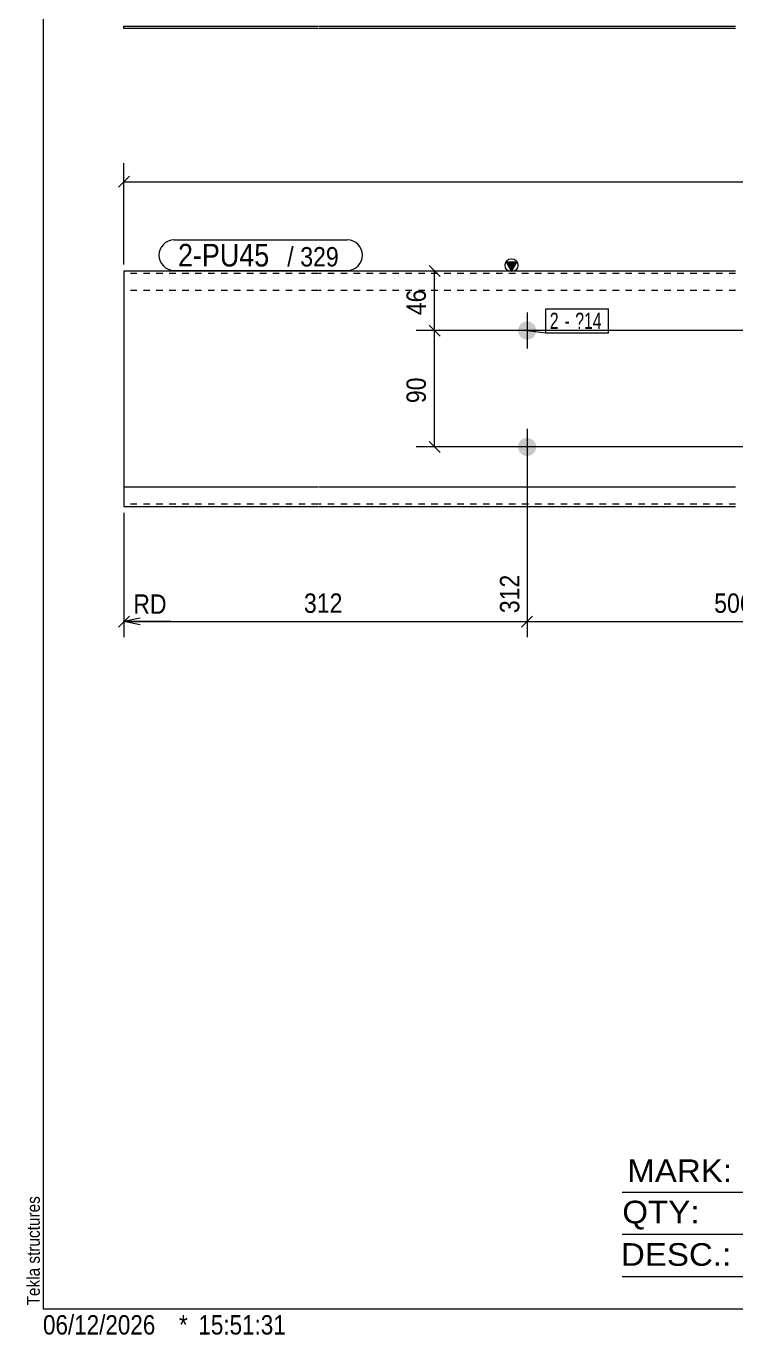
# Model space of a CAD drawing. Header units: millimetres. Extents: x 2 to 579, y 1 to 405.
# Drawn here: x 2.4 to 112, y 1 to 203.3 of the extents above; entities that cross this region are included whole.
import ezdxf

# ---------------------------------------------------------------- set-up
doc = ezdxf.new("R2010")
doc.units = ezdxf.units.MM
doc.linetypes.add('XKITLINE00', pattern=[0])
doc.linetypes.add('XKITLINE01', pattern=[4, 1, -1, 1, -1])
for name, color, linetype, lineweight in [('Bolt', 3, 'Continuous', 0), ('BoltMark', 7, 'Continuous', 0), ('Dimensions', 7, 'Continuous', 0), ('DrawingSheet', 5, 'Continuous', 0), ('OtherObjectType', 7, 'Continuous', 0), ('Part', 2, 'Continuous', 0), ('PartMark', 7, 'Continuous', 0)]:
    doc.layers.add(name, color=color, linetype=linetype, lineweight=lineweight)
doc.styles.add('ARIAL', font='ARIAL.TTF')
doc.styles.add('ARIAL_NARROW', font='ARIALN.TTF')

# ---------------------------------------------------------------- blocks, each defined once
blk = doc.blocks.new('*A2')
at = {"layer": 'Bolt'}
for points in [[(81.19, 156.2), (81.19, 156.17), (81.19, 156.13), (81.19, 156.1), (81.18, 156.06), (81.18, 156.03), (81.17, 156), (81.17, 155.96), (81.16, 155.93), (81.15, 155.9), (81.14, 155.86), (81.13, 155.83), (81.12, 155.8), (81.11, 155.76), (81.1, 155.73), (81.09, 155.7), (81.07, 155.67), (81.06, 155.64), (81.04, 155.61), (81.03, 155.58), (81.01, 155.55), (80.99, 155.52), (80.98, 155.49), (80.96, 155.46), (80.94, 155.43), (80.92, 155.4), (80.9, 155.37), (80.88, 155.35), (80.85, 155.32), (80.83, 155.3), (80.81, 155.27), (80.78, 155.25), (80.76, 155.22), (80.73, 155.2), (80.71, 155.18), (80.68, 155.15), (80.66, 155.13), (80.63, 155.11), (80.6, 155.09), (80.57, 155.07), (80.54, 155.05), (80.51, 155.03), (80.48, 155.02), (80.45, 155), (80.42, 154.99), (80.39, 154.97), (80.36, 154.96), (80.33, 154.94), (80.3, 154.93), (80.27, 154.92), (80.23, 154.91), (80.2, 154.9), (80.17, 154.89), (80.13, 154.88), (80.1, 154.87), (80.07, 154.86), (80.03, 154.86), (80, 154.85), (79.97, 154.85), (79.93, 154.84), (79.9, 154.84), (79.86, 154.84), (79.83, 154.84), (79.79, 154.84), (79.76, 154.84), (79.73, 154.84), (79.69, 154.84), (79.66, 154.84), (79.62, 154.85), (79.59, 154.85), (79.55, 154.86), (79.52, 154.86), (79.49, 154.87), (79.45, 154.88), (79.42, 154.89), (79.39, 154.9), (79.35, 154.91), (79.32, 154.92), (79.29, 154.93), (79.26, 154.94), (79.23, 154.96), (79.2, 154.97), (79.16, 154.99), (79.13, 155), (79.1, 155.02), (79.07, 155.03), (79.04, 155.05), (79.02, 155.07), (78.99, 155.09), (78.96, 155.11), (78.93, 155.13), (78.91, 155.15), (78.88, 155.18), (78.85, 155.2), (78.83, 155.22), (78.8, 155.25), (78.78, 155.27), (78.76, 155.3), (78.73, 155.32), (78.71, 155.35), (78.69, 155.37), (78.67, 155.4), (78.65, 155.43), (78.63, 155.46), (78.61, 155.49), (78.59, 155.52), (78.58, 155.55), (78.56, 155.58), (78.54, 155.61), (78.53, 155.64), (78.51, 155.67), (78.5, 155.7), (78.49, 155.73), (78.48, 155.76), (78.46, 155.8), (78.45, 155.83), (78.44, 155.86), (78.44, 155.9), (78.43, 155.93), (78.42, 155.96), (78.41, 156), (78.41, 156.03), (78.4, 156.06), (78.4, 156.1), (78.4, 156.13), (78.4, 156.17), (78.39, 156.2), (78.39, 156.24), (78.39, 156.27), (78.4, 156.3), (78.4, 156.34), (78.4, 156.37), (78.4, 156.41), (78.41, 156.44), (78.41, 156.48), (78.42, 156.51), (78.43, 156.54), (78.44, 156.58), (78.44, 156.61), (78.45, 156.64), (78.46, 156.67), (78.48, 156.71), (78.49, 156.74), (78.5, 156.77), (78.51, 156.8), (78.53, 156.83), (78.54, 156.87), (78.56, 156.9), (78.58, 156.93), (78.59, 156.96), (78.61, 156.98), (78.63, 157.01), (78.65, 157.04), (78.67, 157.07), (78.69, 157.1), (78.71, 157.12), (78.73, 157.15), (78.76, 157.18), (78.78, 157.2), (78.8, 157.23), (78.83, 157.25), (78.85, 157.27), (78.88, 157.3), (78.91, 157.32), (78.93, 157.34), (78.96, 157.36), (78.99, 157.38), (79.02, 157.4), (79.04, 157.42), (79.07, 157.44), (79.1, 157.45), (79.13, 157.47), (79.16, 157.49), (79.2, 157.5), (79.23, 157.52), (79.26, 157.53), (79.29, 157.54), (79.32, 157.55), (79.35, 157.57), (79.39, 157.58), (79.42, 157.59), (79.45, 157.59), (79.49, 157.6), (79.52, 157.61), (79.55, 157.62), (79.59, 157.62), (79.62, 157.63), (79.66, 157.63), (79.69, 157.63), (79.73, 157.63), (79.76, 157.64), (79.79, 157.64), (79.83, 157.64), (79.86, 157.63), (79.9, 157.63), (79.93, 157.63), (79.97, 157.63), (80, 157.62), (80.03, 157.62), (80.07, 157.61), (80.1, 157.6), (80.13, 157.59), (80.17, 157.59), (80.2, 157.58), (80.23, 157.57), (80.27, 157.55), (80.3, 157.54), (80.33, 157.53), (80.36, 157.52), (80.39, 157.5), (80.42, 157.49), (80.45, 157.47), (80.48, 157.45), (80.51, 157.44), (80.54, 157.42), (80.57, 157.4), (80.6, 157.38), (80.63, 157.36), (80.66, 157.34), (80.68, 157.32), (80.71, 157.3), (80.73, 157.27), (80.76, 157.25), (80.78, 157.23), (80.81, 157.2), (80.83, 157.18), (80.85, 157.15), (80.88, 157.12), (80.9, 157.1), (80.92, 157.07), (80.94, 157.04), (80.96, 157.01), (80.98, 156.98), (80.99, 156.96), (81.01, 156.93), (81.03, 156.9), (81.04, 156.87), (81.06, 156.83), (81.07, 156.8), (81.09, 156.77), (81.1, 156.74), (81.11, 156.71), (81.12, 156.67), (81.13, 156.64), (81.14, 156.61), (81.15, 156.58), (81.16, 156.54), (81.17, 156.51), (81.17, 156.48), (81.18, 156.44), (81.18, 156.41), (81.19, 156.37), (81.19, 156.34), (81.19, 156.3), (81.19, 156.27), (81.19, 156.24)], [(81.19, 138.2), (81.19, 138.17), (81.19, 138.13), (81.19, 138.1), (81.18, 138.06), (81.18, 138.03), (81.17, 138), (81.17, 137.96), (81.16, 137.93), (81.15, 137.9), (81.14, 137.86), (81.13, 137.83), (81.12, 137.8), (81.11, 137.76), (81.1, 137.73), (81.09, 137.7), (81.07, 137.67), (81.06, 137.64), (81.04, 137.61), (81.03, 137.58), (81.01, 137.55), (80.99, 137.52), (80.98, 137.49), (80.96, 137.46), (80.94, 137.43), (80.92, 137.4), (80.9, 137.37), (80.88, 137.35), (80.85, 137.32), (80.83, 137.3), (80.81, 137.27), (80.78, 137.25), (80.76, 137.22), (80.73, 137.2), (80.71, 137.18), (80.68, 137.15), (80.66, 137.13), (80.63, 137.11), (80.6, 137.09), (80.57, 137.07), (80.54, 137.05), (80.51, 137.03), (80.48, 137.02), (80.45, 137), (80.42, 136.99), (80.39, 136.97), (80.36, 136.96), (80.33, 136.94), (80.3, 136.93), (80.27, 136.92), (80.23, 136.91), (80.2, 136.9), (80.17, 136.89), (80.13, 136.88), (80.1, 136.87), (80.07, 136.86), (80.03, 136.86), (80, 136.85), (79.97, 136.85), (79.93, 136.84), (79.9, 136.84), (79.86, 136.84), (79.83, 136.84), (79.79, 136.84), (79.76, 136.84), (79.73, 136.84), (79.69, 136.84), (79.66, 136.84), (79.62, 136.85), (79.59, 136.85), (79.55, 136.86), (79.52, 136.86), (79.49, 136.87), (79.45, 136.88), (79.42, 136.89), (79.39, 136.9), (79.35, 136.91), (79.32, 136.92), (79.29, 136.93), (79.26, 136.94), (79.23, 136.96), (79.2, 136.97), (79.16, 136.99), (79.13, 137), (79.1, 137.02), (79.07, 137.03), (79.04, 137.05), (79.02, 137.07), (78.99, 137.09), (78.96, 137.11), (78.93, 137.13), (78.91, 137.15), (78.88, 137.18), (78.85, 137.2), (78.83, 137.22), (78.8, 137.25), (78.78, 137.27), (78.76, 137.3), (78.73, 137.32), (78.71, 137.35), (78.69, 137.37), (78.67, 137.4), (78.65, 137.43), (78.63, 137.46), (78.61, 137.49), (78.59, 137.52), (78.58, 137.55), (78.56, 137.58), (78.54, 137.61), (78.53, 137.64), (78.51, 137.67), (78.5, 137.7), (78.49, 137.73), (78.48, 137.76), (78.46, 137.8), (78.45, 137.83), (78.44, 137.86), (78.44, 137.9), (78.43, 137.93), (78.42, 137.96), (78.41, 138), (78.41, 138.03), (78.4, 138.06), (78.4, 138.1), (78.4, 138.13), (78.4, 138.17), (78.39, 138.2), (78.39, 138.24), (78.39, 138.27), (78.4, 138.3), (78.4, 138.34), (78.4, 138.37), (78.4, 138.41), (78.41, 138.44), (78.41, 138.48), (78.42, 138.51), (78.43, 138.54), (78.44, 138.58), (78.44, 138.61), (78.45, 138.64), (78.46, 138.67), (78.48, 138.71), (78.49, 138.74), (78.5, 138.77), (78.51, 138.8), (78.53, 138.83), (78.54, 138.87), (78.56, 138.9), (78.58, 138.93), (78.59, 138.96), (78.61, 138.98), (78.63, 139.01), (78.65, 139.04), (78.67, 139.07), (78.69, 139.1), (78.71, 139.12), (78.73, 139.15), (78.76, 139.18), (78.78, 139.2), (78.8, 139.23), (78.83, 139.25), (78.85, 139.27), (78.88, 139.3), (78.91, 139.32), (78.93, 139.34), (78.96, 139.36), (78.99, 139.38), (79.02, 139.4), (79.04, 139.42), (79.07, 139.44), (79.1, 139.45), (79.13, 139.47), (79.16, 139.49), (79.2, 139.5), (79.23, 139.52), (79.26, 139.53), (79.29, 139.54), (79.32, 139.55), (79.35, 139.57), (79.39, 139.58), (79.42, 139.59), (79.45, 139.59), (79.49, 139.6), (79.52, 139.61), (79.55, 139.62), (79.59, 139.62), (79.62, 139.63), (79.66, 139.63), (79.69, 139.63), (79.73, 139.63), (79.76, 139.64), (79.79, 139.64), (79.83, 139.64), (79.86, 139.63), (79.9, 139.63), (79.93, 139.63), (79.97, 139.63), (80, 139.62), (80.03, 139.62), (80.07, 139.61), (80.1, 139.6), (80.13, 139.59), (80.17, 139.59), (80.2, 139.58), (80.23, 139.57), (80.27, 139.55), (80.3, 139.54), (80.33, 139.53), (80.36, 139.52), (80.39, 139.5), (80.42, 139.49), (80.45, 139.47), (80.48, 139.45), (80.51, 139.44), (80.54, 139.42), (80.57, 139.4), (80.6, 139.38), (80.63, 139.36), (80.66, 139.34), (80.68, 139.32), (80.71, 139.3), (80.73, 139.27), (80.76, 139.25), (80.78, 139.23), (80.81, 139.2), (80.83, 139.18), (80.85, 139.15), (80.88, 139.12), (80.9, 139.1), (80.92, 139.07), (80.94, 139.04), (80.96, 139.01), (80.98, 138.98), (80.99, 138.96), (81.01, 138.93), (81.03, 138.9), (81.04, 138.87), (81.06, 138.83), (81.07, 138.8), (81.09, 138.77), (81.1, 138.74), (81.11, 138.71), (81.12, 138.67), (81.13, 138.64), (81.14, 138.61), (81.15, 138.58), (81.16, 138.54), (81.17, 138.51), (81.17, 138.48), (81.18, 138.44), (81.18, 138.41), (81.19, 138.37), (81.19, 138.34), (81.19, 138.3), (81.19, 138.27), (81.19, 138.24)]]:
    blk.add_hatch(color=3, dxfattribs=at).paths.add_polyline_path(points, flags=17)
at = {"layer": 'Bolt', "color": 3, "linetype": 'XKITLINE00', "lineweight": 0}
for p, q in [((79.79, 159.04), (79.79, 153.44)), ((82.59, 156.24), (76.99, 156.24)), ((79.79, 141.04), (79.79, 135.44)), ((82.59, 138.24), (76.99, 138.24))]:
    blk.add_line(p, q, dxfattribs=at)
blk = doc.blocks.new('*A6')
at = {"layer": 'Part'}
blk.add_hatch(color=2, dxfattribs=at).paths.add_polyline_path([(76.58, 166.84), (78.18, 166.84), (77.38, 165.44)], flags=17)
at = {"layer": 'Part', "color": 2, "linetype": 'XKITLINE00', "lineweight": 0}
for p, q in [((77.38, 165.44), (76.58, 166.84)), ((76.58, 166.84), (78.18, 166.84)), ((78.18, 166.84), (77.38, 165.44)), ((17.5, 165.44), (17.5, 129.04)), ((47.5, 165.44), (17.5, 165.44)), ((111.99, 165.44), (47.6, 165.44)), ((47.5, 132.04), (17.5, 132.04)), ((111.99, 132.04), (47.6, 132.04)), ((17.5, 129.04), (47.5, 129.04)), ((47.6, 129.04), (111.99, 129.04))]:
    blk.add_line(p, q, dxfattribs=at)
at = {"layer": 'Part', "color": 7, "linetype": 'XKITLINE01', "lineweight": 0}
for p, q in [((47.5, 165.08), (17.5, 165.08)), ((111.99, 165.08), (47.6, 165.08)), ((47.5, 162.44), (17.5, 162.44)), ((111.99, 162.44), (47.6, 162.44)), ((47.5, 129.4), (17.5, 129.4)), ((111.99, 129.4), (47.6, 129.4))]:
    blk.add_line(p, q, dxfattribs=at)
at = {"layer": 'Part', "color": 2, "linetype": 'XKITLINE00', "lineweight": 0}
blk.add_circle((77.38, 166.34), 1, dxfattribs=at)
blk = doc.blocks.new('*A12')
at = {"layer": 'Part', "color": 2, "linetype": 'XKITLINE00', "lineweight": 0}
for p, q in [((17.5, 202.94), (17.5, 203.3)), ((17.5, 203.3), (47.5, 203.3)), ((47.5, 202.94), (17.5, 202.94)), ((47.6, 203.3), (111.99, 203.3)), ((111.99, 202.94), (47.6, 202.94))]:
    blk.add_line(p, q, dxfattribs=at)
blk = doc.blocks.new('*A13')
at = {"layer": 'DrawingSheet', "color": 5, "linetype": 'XKITLINE00', "lineweight": 0}
for p, q in [((5, 405), (5, 5)), ((5, 5), (579, 5))]:
    blk.add_line(p, q, dxfattribs=at)
at = {"layer": 'DrawingSheet', "color": 5, "style": 'ARIAL', "width": 0.85}
blk.add_text('Tekla structures', height=2, rotation=90, dxfattribs=at).set_placement((4.5, 5.5))
blk = doc.blocks.new('*A17')
at = {"layer": 'OtherObjectType', "color": 6, "linetype": 'XKITLINE00', "lineweight": 0}
for p, q in [((94.5, 23), (144.5, 23)), ((94.5, 16.5), (144.5, 16.5)), ((94.5, 10), (144.5, 10))]:
    blk.add_line(p, q, dxfattribs=at)
at = {"layer": 'OtherObjectType', "color": 6, "style": 'ARIAL_NARROW'}
for s, width, p in [('MARK:', 1.275, (95.27, 24.58)), ('2-PU45', 1.525501, (119.69, 24.65)), ('QTY:', 1.275, (94.5, 18.19)), ('1', 1.525501, (113.99, 18.05)), ('DESC.:', 1.275, (94.29, 11.63)), ('ZZ182-1.8-15-50', 1.525501, (117, 11.79))]:
    blk.add_text(s, height=3.5, dxfattribs=dict(at, width=width)).set_placement(p)
blk = doc.blocks.new('*A20')
at = {"layer": 'OtherObjectType', "color": 7, "style": 'ARIAL_NARROW', "width": 1.008832}
for s, p in [('06/12/2026', (4.99, 1)), ('*', (26, 1)), ('15:51:31', (29, 1))]:
    blk.add_text(s, height=3, dxfattribs=at).set_placement(p)
blk = doc.blocks.new('*A25')
at = {"layer": 'Dimensions', "color": 7, "linetype": 'XKITLINE00', "lineweight": 0}
for p, q in [((143.28, 156.24), (62.65, 156.24)), ((64.65, 157.08), (66.35, 155.39)), ((65.5, 138.24), (65.5, 156.24)), ((143.28, 138.24), (62.65, 138.24)), ((64.65, 139.08), (66.35, 137.39))]:
    blk.add_line(p, q, dxfattribs=at)
at = {"layer": 'Dimensions', "color": 3}
for p in [(65.5, 156.24), (65.5, 138.24)]:
    blk.add_point(p, dxfattribs=at)
at = {"layer": 'Dimensions', "color": 3, "style": 'ARIAL', "width": 0.85}
blk.add_text('90', height=3, rotation=90.0002, dxfattribs=at).set_placement((64.15, 145.01))
blk = doc.blocks.new('*A26')
at = {"layer": 'Dimensions', "color": 7, "linetype": 'XKITLINE00', "lineweight": 0}
for p, q in [((64.65, 166.28), (66.35, 164.59)), ((78.79, 165.44), (62.65, 165.44)), ((65.5, 156.24), (65.5, 165.44)), ((143.28, 156.24), (62.65, 156.24)), ((64.65, 157.08), (66.35, 155.39))]:
    blk.add_line(p, q, dxfattribs=at)
at = {"layer": 'Dimensions', "color": 3}
for p in [(65.5, 165.44), (65.5, 156.24)]:
    blk.add_point(p, dxfattribs=at)
at = {"layer": 'Dimensions', "color": 3, "style": 'ARIAL', "width": 0.85}
blk.add_text('46', height=3, rotation=90.0002, dxfattribs=at).set_placement((64.15, 158.61))
blk = doc.blocks.new('*A27')
at = {"layer": 'Dimensions', "color": 7, "linetype": 'XKITLINE00', "lineweight": 0}
for p, q in [((18.35, 180.08), (16.65, 178.39)), ((17.5, 166.44), (17.5, 182.09)), ((17.5, 179.24), (442.23, 179.24))]:
    blk.add_line(p, q, dxfattribs=at)
at = {"layer": 'Dimensions', "color": 3}
blk.add_point((17.5, 179.24), dxfattribs=at)
blk = doc.blocks.new('*A28')
at = {"layer": 'Dimensions', "color": 7, "linetype": 'XKITLINE00', "lineweight": 0}
for p, q in [((79.79, 137.24), (79.79, 108.84)), ((17.5, 128.04), (17.5, 108.84)), ((17.5, 128.04), (17.5, 108.84)), ((18.35, 112.08), (16.65, 110.39)), ((20, 111.74), (17.5, 111.24)), ((80.64, 112.08), (78.95, 110.39)), ((17.5, 111.24), (79.79, 111.24)), ((20, 110.74), (17.5, 111.24)), ((24.72, 111.24), (17.5, 111.24))]:
    blk.add_line(p, q, dxfattribs=at)
at = {"layer": 'Dimensions', "color": 3}
for p in [(17.5, 111.24), (79.79, 111.24)]:
    blk.add_point(p, dxfattribs=at)
at = {"layer": 'Dimensions', "color": 7}
blk.add_point((17.5, 111.24), dxfattribs=at)
at = {"layer": 'Dimensions', "color": 3, "style": 'ARIAL', "width": 0.85}
blk.add_text('312', height=3, rotation=90.0002, dxfattribs=at).set_placement((78.59, 112.54))
for s, p in [('RD', (18.94, 112.44)), ('312', (45.31, 112.59))]:
    blk.add_text(s, height=3, dxfattribs=at).set_placement(p)
blk = doc.blocks.new('*A29')
at = {"layer": 'Dimensions', "color": 7, "linetype": 'XKITLINE00', "lineweight": 0}
for p, q in [((79.79, 137.24), (79.79, 108.84)), ((144.28, 137.24), (144.28, 108.84)), ((80.64, 112.08), (78.95, 110.39)), ((145.13, 112.08), (143.43, 110.39)), ((79.79, 111.24), (144.28, 111.24))]:
    blk.add_line(p, q, dxfattribs=at)
at = {"layer": 'Dimensions', "color": 3}
for p in [(79.79, 111.24), (144.28, 111.24)]:
    blk.add_point(p, dxfattribs=at)
at = {"layer": 'Dimensions', "color": 3, "style": 'ARIAL', "width": 0.85}
blk.add_text('818', height=3, rotation=90.0002, dxfattribs=at).set_placement((143.08, 112.54))
blk.add_text('506', height=3, dxfattribs=at).set_placement((108.7, 112.59))
blk = doc.blocks.new('*A39')
at = {"layer": 'BoltMark', "color": 7, "linetype": 'XKITLINE00', "lineweight": 0}
for p, q in [((82.7, 159.59), (92.38, 159.59)), ((82.7, 155.89), (82.7, 159.59)), ((92.38, 155.89), (92.38, 159.59)), ((79.79, 156.24), (82.7, 155.89)), ((82.7, 155.89), (92.38, 155.89))]:
    blk.add_line(p, q, dxfattribs=at)
at = {"layer": 'BoltMark', "color": 3, "style": 'ARIAL_NARROW', "width": 0.85}
for s, p in [('2', (83.3, 156.49)), ('?14', (87.23, 156.49)), ('-', (85.57, 156.49))]:
    blk.add_text(s, height=2.5, dxfattribs=at).set_placement(p)
blk = doc.blocks.new('*A41')
at = {"layer": 'PartMark', "color": 7, "linetype": 'XKITLINE00', "lineweight": 0}
for p, q in [((25.25, 170.24), (52.01, 170.24)), ((25.25, 165.54), (52.01, 165.54))]:
    blk.add_line(p, q, dxfattribs=at)
for centre, start, end in [((25.25, 167.89), 90, 270), ((52.01, 167.89), 270, 90)]:
    blk.add_arc(centre, 2.35, start, end, dxfattribs=at)
at = {"layer": 'PartMark', "color": 1, "style": 'ARIAL', "width": 0.85}
blk.add_text('2-PU45', height=3.5, dxfattribs=at).set_placement((25.85, 166.14))
at = {"layer": 'PartMark', "color": 3, "style": 'ARIAL', "width": 0.85}
for s, p in [('/', (42.73, 166.14)), ('329', (44.74, 166.14))]:
    blk.add_text(s, height=3, dxfattribs=at).set_placement(p)

msp = doc.modelspace()

# ---------------------------------------------------------------- block references
at = {"lineweight": 0}
for name in ['*A13', '*A27', '*A41', '*A26', '*A2', '*A39', '*A25', '*A28', '*A29', '*A17', '*A20']:
    msp.add_blockref(name, (0, 0), dxfattribs=at)
at = {"layer": 'Part', "lineweight": 0}
for name in ['*A12', '*A6']:
    msp.add_blockref(name, (0, 0), dxfattribs=at)

doc.saveas('drawing.dxf')
